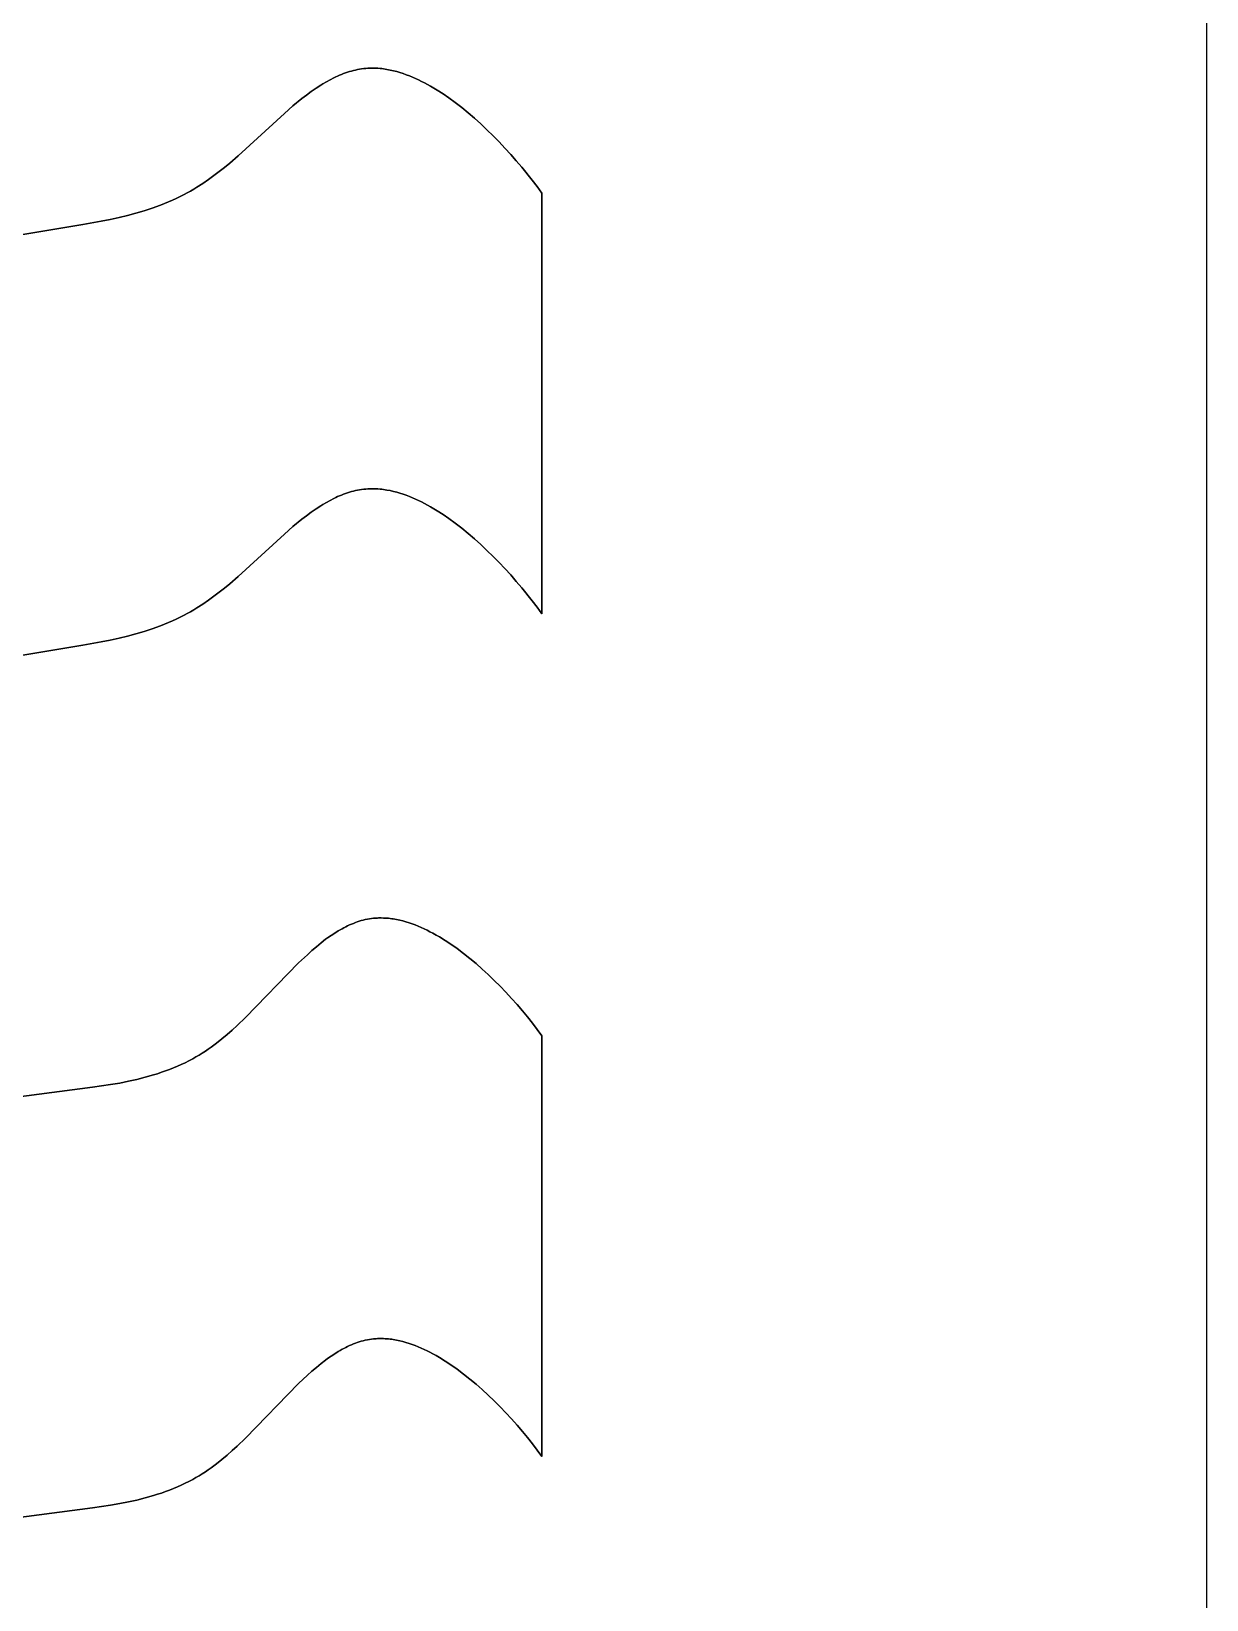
# Model space of a CAD drawing. Header units: feet. Extents: x 0 to 1.5, y 93.18 to 96.08.
# Drawn here: x 1.3125 to 1.5, y 94.175 to 94.4252 of the extents above; entities that cross this region are included whole.
import ezdxf

# ---------------------------------------------------------------- set-up
doc = ezdxf.new("R2010")
doc.units = ezdxf.units.FT
doc.header["$MEASUREMENT"] = 0
doc.layers.add('Default', color=7, linetype='Continuous', true_color=0x000000)

msp = doc.modelspace()

# ---------------------------------------------------------------- linework, layer by layer
at = {"layer": 'Default'}
msp.add_lwpolyline([(0, 96), (1.5, 96), (1.5, 93.33333), (0, 93.33333)], close=True, dxfattribs=at)
for points in [[(1.29869, 94.39073), (1.3207, 94.3944), (1.32361, 94.39492), (1.32506, 94.39521), (1.32649, 94.39552), (1.32783, 94.39584), (1.32917, 94.3962), (1.33049, 94.39658), (1.33179, 94.39701), (1.33309, 94.39748), (1.33373, 94.39773), (1.33436, 94.39799), (1.33499, 94.39826), (1.33562, 94.39855), (1.33624, 94.39885), (1.33686, 94.39916), (1.33738, 94.39944), (1.3379, 94.39973), (1.33841, 94.40002), (1.33892, 94.40033), (1.33985, 94.40093), (1.34077, 94.40156), (1.34163, 94.40219), (1.34248, 94.40284), (1.34332, 94.40351), (1.34415, 94.40419), (1.3455, 94.40536), (1.35286, 94.4121), (1.35424, 94.4133), (1.35567, 94.41448), (1.35641, 94.41504), (1.35716, 94.41559), (1.35791, 94.41612), (1.35868, 94.41662), (1.359, 94.41682), (1.35957, 94.41716), (1.36016, 94.41749), (1.36076, 94.41779), (1.36106, 94.41794), (1.36136, 94.41808), (1.36167, 94.41821), (1.36198, 94.41834), (1.3623, 94.41846), (1.36261, 94.41858), (1.36293, 94.41869), (1.36324, 94.41879), (1.36356, 94.41888), (1.36389, 94.41897), (1.36421, 94.41904), (1.36454, 94.41911), (1.36486, 94.41917), (1.36519, 94.41923), (1.36553, 94.41927), (1.36586, 94.4193), (1.3662, 94.41933), (1.36653, 94.41935), (1.36694, 94.41935), (1.36735, 94.41934), (1.36776, 94.41932), (1.36817, 94.41929), (1.36843, 94.41926), (1.3687, 94.41923), (1.36896, 94.41919), (1.36922, 94.41914), (1.36975, 94.41904), (1.37027, 94.41892), (1.37079, 94.41879), (1.3713, 94.41864), (1.37181, 94.41847), (1.37231, 94.41829), (1.37281, 94.4181), (1.3733, 94.4179), (1.37379, 94.41769), (1.37427, 94.41746), (1.37475, 94.41723), (1.37523, 94.41698), (1.3757, 94.41673), (1.37616, 94.41647), (1.3767, 94.41616), (1.37724, 94.41583), (1.37818, 94.41523), (1.3791, 94.41459), (1.38013, 94.41384), (1.38116, 94.41304), (1.38219, 94.41221), (1.3832, 94.41134), (1.3842, 94.41044), (1.38519, 94.40951), (1.38616, 94.40856), (1.38712, 94.40758), (1.38806, 94.40659), (1.38898, 94.40558), (1.38987, 94.40456), (1.39074, 94.40353), (1.39241, 94.40146), (1.39319, 94.40043), (1.39395, 94.3994)], [(1.39395, 94.3994), (1.39319, 94.40043), (1.39241, 94.40146), (1.39074, 94.40353), (1.38987, 94.40456), (1.38898, 94.40558), (1.38806, 94.40659), (1.38712, 94.40758), (1.38616, 94.40856), (1.38519, 94.40951), (1.3842, 94.41044), (1.3832, 94.41134), (1.38219, 94.41221), (1.38116, 94.41304), (1.38013, 94.41384), (1.3791, 94.41459), (1.37818, 94.41523), (1.37724, 94.41583), (1.3767, 94.41616), (1.37616, 94.41647), (1.3757, 94.41673), (1.37523, 94.41698), (1.37475, 94.41723), (1.37427, 94.41746), (1.37379, 94.41769), (1.3733, 94.4179), (1.37281, 94.4181), (1.37231, 94.41829), (1.37181, 94.41847), (1.3713, 94.41864), (1.37079, 94.41879), (1.37027, 94.41892), (1.36975, 94.41904), (1.36922, 94.41914), (1.36896, 94.41919), (1.3687, 94.41923), (1.36843, 94.41926), (1.36817, 94.41929), (1.36776, 94.41932), (1.36735, 94.41934), (1.36694, 94.41935), (1.36653, 94.41935), (1.3662, 94.41933), (1.36586, 94.4193), (1.36553, 94.41927), (1.36519, 94.41923), (1.36486, 94.41917), (1.36454, 94.41911), (1.36421, 94.41904), (1.36389, 94.41897), (1.36356, 94.41888), (1.36324, 94.41879), (1.36293, 94.41869), (1.36261, 94.41858), (1.3623, 94.41846), (1.36198, 94.41834), (1.36167, 94.41821), (1.36136, 94.41808), (1.36106, 94.41794), (1.36076, 94.41779), (1.36016, 94.41749), (1.35957, 94.41716), (1.359, 94.41682), (1.35868, 94.41662), (1.35791, 94.41612), (1.35716, 94.41559), (1.35641, 94.41504), (1.35567, 94.41448), (1.35424, 94.4133), (1.35286, 94.4121), (1.3455, 94.40536), (1.34415, 94.40419), (1.34332, 94.40351), (1.34248, 94.40284), (1.34163, 94.40219), (1.34077, 94.40156), (1.33985, 94.40093), (1.33892, 94.40033), (1.33841, 94.40002), (1.3379, 94.39973), (1.33738, 94.39944), (1.33686, 94.39916), (1.33624, 94.39885), (1.33562, 94.39855), (1.33499, 94.39826), (1.33436, 94.39799), (1.33373, 94.39773), (1.33309, 94.39748), (1.33179, 94.39701), (1.33049, 94.39658), (1.32917, 94.3962), (1.32783, 94.39584), (1.32649, 94.39552), (1.32506, 94.39521), (1.32361, 94.39492), (1.3207, 94.3944), (1.29869, 94.39073)], [(1.39395, 94.33229), (1.39395, 94.3994)], [(1.39395, 94.3994), (1.39395, 94.33229)], [(1.29869, 94.32362), (1.3207, 94.32729), (1.32361, 94.3278), (1.32506, 94.32809), (1.32649, 94.32841), (1.32783, 94.32873), (1.32917, 94.32908), (1.33049, 94.32947), (1.33179, 94.3299), (1.33309, 94.33037), (1.33373, 94.33062), (1.33436, 94.33088), (1.33499, 94.33115), (1.33562, 94.33144), (1.33624, 94.33174), (1.33686, 94.33205), (1.33738, 94.33233), (1.3379, 94.33261), (1.33841, 94.33291), (1.33892, 94.33321), (1.33985, 94.33381), (1.34077, 94.33444), (1.34163, 94.33507), (1.34248, 94.33573), (1.34332, 94.33639), (1.34415, 94.33708), (1.3455, 94.33825), (1.35286, 94.34498), (1.35424, 94.34619), (1.35567, 94.34736), (1.35641, 94.34793), (1.35716, 94.34848), (1.35791, 94.34901), (1.35868, 94.34951), (1.359, 94.34971), (1.35957, 94.35005), (1.36016, 94.35037), (1.36076, 94.35068), (1.36106, 94.35083), (1.36136, 94.35097), (1.36167, 94.3511), (1.36198, 94.35123), (1.3623, 94.35135), (1.36261, 94.35147), (1.36293, 94.35158), (1.36324, 94.35168), (1.36356, 94.35177), (1.36389, 94.35185), (1.36421, 94.35193), (1.36454, 94.352), (1.36486, 94.35206), (1.36519, 94.35211), (1.36553, 94.35216), (1.36586, 94.35219), (1.3662, 94.35222), (1.36653, 94.35223), (1.36694, 94.35224), (1.36735, 94.35223), (1.36776, 94.35221), (1.36817, 94.35218), (1.36843, 94.35215), (1.3687, 94.35211), (1.36896, 94.35207), (1.36922, 94.35203), (1.36975, 94.35193), (1.37027, 94.35181), (1.37079, 94.35168), (1.3713, 94.35153), (1.37181, 94.35136), (1.37231, 94.35118), (1.37281, 94.35099), (1.3733, 94.35079), (1.37379, 94.35057), (1.37427, 94.35035), (1.37475, 94.35012), (1.37523, 94.34987), (1.3757, 94.34962), (1.37616, 94.34936), (1.3767, 94.34904), (1.37724, 94.34872), (1.37818, 94.34811), (1.3791, 94.34748), (1.38013, 94.34673), (1.38116, 94.34593), (1.38219, 94.3451), (1.3832, 94.34423), (1.3842, 94.34333), (1.38519, 94.3424), (1.38616, 94.34144), (1.38712, 94.34047), (1.38806, 94.33948), (1.38898, 94.33847), (1.38987, 94.33745), (1.39074, 94.33642), (1.39241, 94.33435), (1.39319, 94.33332), (1.39395, 94.33229)], [(1.39395, 94.33229), (1.39319, 94.33332), (1.39241, 94.33435), (1.39074, 94.33642), (1.38987, 94.33745), (1.38898, 94.33847), (1.38806, 94.33948), (1.38712, 94.34047), (1.38616, 94.34144), (1.38519, 94.3424), (1.3842, 94.34333), (1.3832, 94.34423), (1.38219, 94.3451), (1.38116, 94.34593), (1.38013, 94.34673), (1.3791, 94.34748), (1.37818, 94.34811), (1.37724, 94.34872), (1.3767, 94.34904), (1.37616, 94.34936), (1.3757, 94.34962), (1.37523, 94.34987), (1.37475, 94.35012), (1.37427, 94.35035), (1.37379, 94.35057), (1.3733, 94.35079), (1.37281, 94.35099), (1.37231, 94.35118), (1.37181, 94.35136), (1.3713, 94.35153), (1.37079, 94.35168), (1.37027, 94.35181), (1.36975, 94.35193), (1.36922, 94.35203), (1.36896, 94.35207), (1.3687, 94.35211), (1.36843, 94.35215), (1.36817, 94.35218), (1.36776, 94.35221), (1.36735, 94.35223), (1.36694, 94.35224), (1.36653, 94.35223), (1.3662, 94.35222), (1.36586, 94.35219), (1.36553, 94.35216), (1.36519, 94.35211), (1.36486, 94.35206), (1.36454, 94.352), (1.36421, 94.35193), (1.36389, 94.35185), (1.36356, 94.35177), (1.36324, 94.35168), (1.36293, 94.35158), (1.36261, 94.35147), (1.3623, 94.35135), (1.36198, 94.35123), (1.36167, 94.3511), (1.36136, 94.35097), (1.36106, 94.35083), (1.36076, 94.35068), (1.36016, 94.35037), (1.35957, 94.35005), (1.359, 94.34971), (1.35868, 94.34951), (1.35791, 94.34901), (1.35716, 94.34848), (1.35641, 94.34793), (1.35567, 94.34736), (1.35424, 94.34619), (1.35286, 94.34498), (1.3455, 94.33825), (1.34415, 94.33708), (1.34332, 94.33639), (1.34248, 94.33573), (1.34163, 94.33507), (1.34077, 94.33444), (1.33985, 94.33381), (1.33892, 94.33321), (1.33841, 94.33291), (1.3379, 94.33261), (1.33738, 94.33233), (1.33686, 94.33205), (1.33624, 94.33174), (1.33562, 94.33144), (1.33499, 94.33115), (1.33436, 94.33088), (1.33373, 94.33062), (1.33309, 94.33037), (1.33179, 94.3299), (1.33049, 94.32947), (1.32917, 94.32908), (1.32783, 94.32873), (1.32649, 94.32841), (1.32506, 94.32809), (1.32361, 94.3278), (1.3207, 94.32729), (1.29869, 94.32362)], [(1.2999, 94.25381), (1.32223, 94.25673), (1.32515, 94.25716), (1.32659, 94.25741), (1.32802, 94.2577), (1.32935, 94.25799), (1.33067, 94.25833), (1.33198, 94.2587), (1.33262, 94.2589), (1.33327, 94.25912), (1.3339, 94.25934), (1.33454, 94.25958), (1.33517, 94.25983), (1.33579, 94.26009), (1.33641, 94.26037), (1.33703, 94.26066), (1.33764, 94.26097), (1.33825, 94.26129), (1.33876, 94.26158), (1.33926, 94.26187), (1.33976, 94.26218), (1.34026, 94.2625), (1.34072, 94.26281), (1.34117, 94.26313), (1.34206, 94.26379), (1.34291, 94.26446), (1.34374, 94.26516), (1.34456, 94.26587), (1.34535, 94.2666), (1.34667, 94.26786), (1.35514, 94.27657), (1.35654, 94.27789), (1.35725, 94.27854), (1.35798, 94.27916), (1.35871, 94.27976), (1.35945, 94.28034), (1.35977, 94.28057), (1.36032, 94.28096), (1.36089, 94.28134), (1.36147, 94.2817), (1.36177, 94.28187), (1.36206, 94.28204), (1.36236, 94.2822), (1.36266, 94.28235), (1.36296, 94.2825), (1.36326, 94.28264), (1.36357, 94.28277), (1.36387, 94.28289), (1.36419, 94.28301), (1.3645, 94.28312), (1.36481, 94.28323), (1.36513, 94.28332), (1.36545, 94.28341), (1.36578, 94.28349), (1.36611, 94.28355), (1.36643, 94.28361), (1.36677, 94.28366), (1.3671, 94.2837), (1.3673, 94.28372), (1.3675, 94.28373), (1.3677, 94.28374), (1.3679, 94.28375), (1.3683, 94.28375), (1.3687, 94.28374), (1.36896, 94.28373), (1.36921, 94.28371), (1.36947, 94.28369), (1.36973, 94.28366), (1.36999, 94.28363), (1.37024, 94.28359), (1.3705, 94.28355), (1.37075, 94.2835), (1.37126, 94.28339), (1.37176, 94.28327), (1.37226, 94.28313), (1.37275, 94.28297), (1.37324, 94.28281), (1.37372, 94.28263), (1.3742, 94.28244), (1.37468, 94.28223), (1.37515, 94.28202), (1.37562, 94.2818), (1.37608, 94.28156), (1.37653, 94.28132), (1.37707, 94.28103), (1.37759, 94.28073), (1.37851, 94.28016), (1.37942, 94.27956), (1.38043, 94.27885), (1.38144, 94.27809), (1.38245, 94.2773), (1.38344, 94.27647), (1.38442, 94.2756), (1.38539, 94.27471), (1.38635, 94.27379), (1.38728, 94.27286), (1.3882, 94.2719), (1.3891, 94.27092), (1.38998, 94.26994), (1.39083, 94.26895), (1.39165, 94.26795), (1.39245, 94.26695), (1.39321, 94.26595), (1.39395, 94.26495)], [(1.39395, 94.26495), (1.39321, 94.26595), (1.39245, 94.26695), (1.39165, 94.26795), (1.39083, 94.26895), (1.38998, 94.26994), (1.3891, 94.27092), (1.3882, 94.2719), (1.38728, 94.27286), (1.38635, 94.27379), (1.38539, 94.27471), (1.38442, 94.2756), (1.38344, 94.27647), (1.38245, 94.2773), (1.38144, 94.27809), (1.38043, 94.27885), (1.37942, 94.27956), (1.37851, 94.28016), (1.37759, 94.28073), (1.37707, 94.28103), (1.37653, 94.28132), (1.37608, 94.28156), (1.37562, 94.2818), (1.37515, 94.28202), (1.37468, 94.28223), (1.3742, 94.28244), (1.37372, 94.28263), (1.37324, 94.28281), (1.37275, 94.28297), (1.37226, 94.28313), (1.37176, 94.28327), (1.37126, 94.28339), (1.37075, 94.2835), (1.3705, 94.28355), (1.37024, 94.28359), (1.36999, 94.28363), (1.36973, 94.28366), (1.36947, 94.28369), (1.36921, 94.28371), (1.36896, 94.28373), (1.3687, 94.28374), (1.3683, 94.28375), (1.3679, 94.28375), (1.3677, 94.28374), (1.3675, 94.28373), (1.3673, 94.28372), (1.3671, 94.2837), (1.36677, 94.28366), (1.36643, 94.28361), (1.36611, 94.28355), (1.36578, 94.28349), (1.36545, 94.28341), (1.36513, 94.28332), (1.36481, 94.28323), (1.3645, 94.28312), (1.36419, 94.28301), (1.36387, 94.28289), (1.36357, 94.28277), (1.36326, 94.28264), (1.36296, 94.2825), (1.36266, 94.28235), (1.36236, 94.2822), (1.36206, 94.28204), (1.36177, 94.28187), (1.36147, 94.2817), (1.36089, 94.28134), (1.36032, 94.28096), (1.35977, 94.28057), (1.35945, 94.28034), (1.35871, 94.27976), (1.35798, 94.27916), (1.35725, 94.27854), (1.35654, 94.27789), (1.35514, 94.27657), (1.34667, 94.26786), (1.34535, 94.2666), (1.34456, 94.26587), (1.34374, 94.26516), (1.34291, 94.26446), (1.34206, 94.26379), (1.34117, 94.26313), (1.34072, 94.26281), (1.34026, 94.2625), (1.33976, 94.26218), (1.33926, 94.26187), (1.33876, 94.26158), (1.33825, 94.26129), (1.33764, 94.26097), (1.33703, 94.26066), (1.33641, 94.26037), (1.33579, 94.26009), (1.33517, 94.25983), (1.33454, 94.25958), (1.3339, 94.25934), (1.33327, 94.25912), (1.33262, 94.2589), (1.33198, 94.2587), (1.33067, 94.25833), (1.32935, 94.25799), (1.32802, 94.2577), (1.32659, 94.25741), (1.32515, 94.25716), (1.32223, 94.25673), (1.2999, 94.25381)], [(1.39395, 94.19784), (1.39395, 94.26495)], [(1.39395, 94.26495), (1.39395, 94.19784)], [(1.2999, 94.1867), (1.32223, 94.18961), (1.32515, 94.19005), (1.32659, 94.1903), (1.32802, 94.19058), (1.32935, 94.19088), (1.33067, 94.19122), (1.33198, 94.19159), (1.33262, 94.19179), (1.33327, 94.192), (1.3339, 94.19223), (1.33454, 94.19247), (1.33517, 94.19272), (1.33579, 94.19298), (1.33641, 94.19326), (1.33703, 94.19355), (1.33764, 94.19385), (1.33825, 94.19418), (1.33876, 94.19446), (1.33926, 94.19476), (1.33976, 94.19507), (1.34026, 94.19539), (1.34072, 94.1957), (1.34117, 94.19602), (1.34206, 94.19668), (1.34291, 94.19735), (1.34374, 94.19804), (1.34456, 94.19876), (1.34535, 94.19949), (1.34667, 94.20074), (1.35514, 94.20946), (1.35654, 94.21078), (1.35725, 94.21142), (1.35798, 94.21205), (1.35871, 94.21265), (1.35945, 94.21322), (1.35977, 94.21345), (1.36032, 94.21385), (1.36089, 94.21423), (1.36147, 94.21459), (1.36177, 94.21476), (1.36206, 94.21493), (1.36236, 94.21508), (1.36266, 94.21524), (1.36296, 94.21538), (1.36326, 94.21552), (1.36357, 94.21566), (1.36387, 94.21578), (1.36419, 94.2159), (1.3645, 94.21601), (1.36481, 94.21611), (1.36513, 94.21621), (1.36545, 94.2163), (1.36578, 94.21637), (1.36611, 94.21644), (1.36643, 94.2165), (1.36677, 94.21655), (1.3671, 94.21659), (1.3673, 94.2166), (1.3675, 94.21662), (1.3677, 94.21663), (1.3679, 94.21664), (1.3683, 94.21664), (1.3687, 94.21663), (1.36896, 94.21662), (1.36921, 94.2166), (1.36947, 94.21658), (1.36973, 94.21655), (1.36999, 94.21652), (1.37024, 94.21648), (1.3705, 94.21643), (1.37075, 94.21639), (1.37126, 94.21628), (1.37176, 94.21616), (1.37226, 94.21602), (1.37275, 94.21586), (1.37324, 94.2157), (1.37372, 94.21552), (1.3742, 94.21532), (1.37468, 94.21512), (1.37515, 94.21491), (1.37562, 94.21468), (1.37608, 94.21445), (1.37653, 94.21421), (1.37707, 94.21392), (1.37759, 94.21361), (1.37851, 94.21305), (1.37942, 94.21245), (1.38043, 94.21174), (1.38144, 94.21098), (1.38245, 94.21019), (1.38344, 94.20935), (1.38442, 94.20849), (1.38539, 94.2076), (1.38635, 94.20668), (1.38728, 94.20574), (1.3882, 94.20479), (1.3891, 94.20381), (1.38998, 94.20283), (1.39083, 94.20183), (1.39165, 94.20083), (1.39245, 94.19983), (1.39321, 94.19884), (1.39395, 94.19784)], [(1.39395, 94.19784), (1.39321, 94.19884), (1.39245, 94.19983), (1.39165, 94.20083), (1.39083, 94.20183), (1.38998, 94.20283), (1.3891, 94.20381), (1.3882, 94.20479), (1.38728, 94.20574), (1.38635, 94.20668), (1.38539, 94.2076), (1.38442, 94.20849), (1.38344, 94.20935), (1.38245, 94.21019), (1.38144, 94.21098), (1.38043, 94.21174), (1.37942, 94.21245), (1.37851, 94.21305), (1.37759, 94.21361), (1.37707, 94.21392), (1.37653, 94.21421), (1.37608, 94.21445), (1.37562, 94.21468), (1.37515, 94.21491), (1.37468, 94.21512), (1.3742, 94.21532), (1.37372, 94.21552), (1.37324, 94.2157), (1.37275, 94.21586), (1.37226, 94.21602), (1.37176, 94.21616), (1.37126, 94.21628), (1.37075, 94.21639), (1.3705, 94.21643), (1.37024, 94.21648), (1.36999, 94.21652), (1.36973, 94.21655), (1.36947, 94.21658), (1.36921, 94.2166), (1.36896, 94.21662), (1.3687, 94.21663), (1.3683, 94.21664), (1.3679, 94.21664), (1.3677, 94.21663), (1.3675, 94.21662), (1.3673, 94.2166), (1.3671, 94.21659), (1.36677, 94.21655), (1.36643, 94.2165), (1.36611, 94.21644), (1.36578, 94.21637), (1.36545, 94.2163), (1.36513, 94.21621), (1.36481, 94.21611), (1.3645, 94.21601), (1.36419, 94.2159), (1.36387, 94.21578), (1.36357, 94.21566), (1.36326, 94.21552), (1.36296, 94.21538), (1.36266, 94.21524), (1.36236, 94.21508), (1.36206, 94.21493), (1.36177, 94.21476), (1.36147, 94.21459), (1.36089, 94.21423), (1.36032, 94.21385), (1.35977, 94.21345), (1.35945, 94.21322), (1.35871, 94.21265), (1.35798, 94.21205), (1.35725, 94.21142), (1.35654, 94.21078), (1.35514, 94.20946), (1.34667, 94.20074), (1.34535, 94.19949), (1.34456, 94.19876), (1.34374, 94.19804), (1.34291, 94.19735), (1.34206, 94.19668), (1.34117, 94.19602), (1.34072, 94.1957), (1.34026, 94.19539), (1.33976, 94.19507), (1.33926, 94.19476), (1.33876, 94.19446), (1.33825, 94.19418), (1.33764, 94.19385), (1.33703, 94.19355), (1.33641, 94.19326), (1.33579, 94.19298), (1.33517, 94.19272), (1.33454, 94.19247), (1.3339, 94.19223), (1.33327, 94.192), (1.33262, 94.19179), (1.33198, 94.19159), (1.33067, 94.19122), (1.32935, 94.19088), (1.32802, 94.19058), (1.32659, 94.1903), (1.32515, 94.19005), (1.32223, 94.18961), (1.2999, 94.1867)]]:
    msp.add_lwpolyline(points, dxfattribs=at)
for points in [[(1.39395, 94.3994, 0), (1.39395, 94.3994, 0)], [(1.39395, 94.33229, 0), (1.39395, 94.33229, 0)], [(1.39395, 94.26495, 0), (1.39395, 94.26495, 0)], [(1.39395, 94.19784, 0), (1.39395, 94.19784, 0)]]:
    msp.add_polyline3d(points, close=True, dxfattribs=at)

doc.saveas('drawing.dxf')
